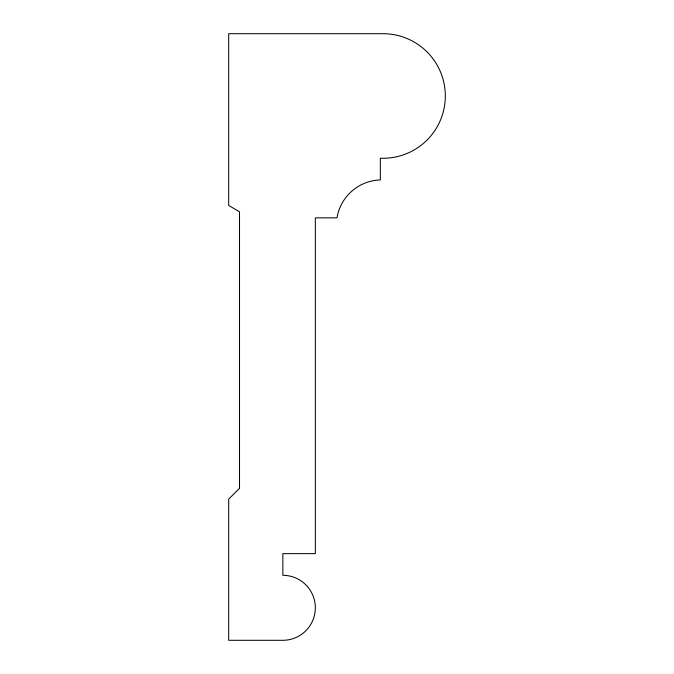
<?xml version="1.0" encoding="UTF-8"?>
<svg xmlns="http://www.w3.org/2000/svg" width="674" height="674" viewBox="0 0 674 674"><rect width="100%" height="100%" fill="white"/><g stroke="black" fill="none" stroke-linecap="round" stroke-linejoin="round"><path stroke-width="1.01" d="M239.514 488.288L228.688 499.122L228.688 640.3L282.844 640.3A32.495 32.495 0 0 0 315.339 607.805A32.495 32.495 0 0 0 282.844 575.31L282.844 553.64L315.339 553.64L315.339 217.845L337.008 217.845A45.284 45.284 0 0 1 380.338 179.933L380.338 158.213A62.286 62.286 0 0 0 445.312 97.342A62.286 62.286 0 0 0 383.043 33.7L228.688 33.7L228.688 205.486L239.514 211.746L239.514 488.288"/></g></svg>
